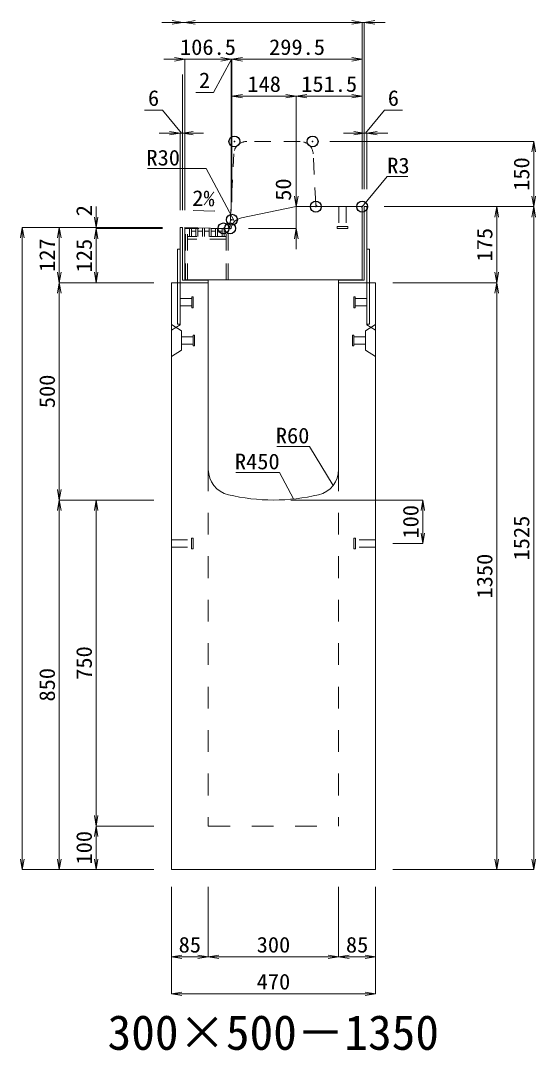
# Model space of a CAD drawing. Units: millimetres at full size. Extents: x -1809 to 57027, y -20349 to 17321.
# Drawn here: x 12318 to 13503, y -12412 to -10043 of the extents above; entities that cross this region are included whole.
import ezdxf
from ezdxf.enums import TextEntityAlignment as Align

# ---------------------------------------------------------------- set-up
doc = ezdxf.new("R2010")
doc.units = ezdxf.units.MM
doc.header["$LTSCALE"] = 50
doc.header["$PDMODE"] = 32
doc.header["$PDSIZE"] = 25
doc.linetypes.add('USER1', pattern=[2, 1, -1])
doc.linetypes.add('USER2', pattern=[1.35, 0.75, -0.6])
for name, color, linetype, lineweight in [('インサート', 3, 'USER2', 9), ('グレーチング', 7, 'USER2', 5), ('受枠', 3, 'Continuous', 5), ('寸法線', 7, 'Continuous', 13), ('引出線', 4, 'Continuous', 13), ('本体', 2, 'Continuous', 13)]:
    doc.layers.add(name, color=color, linetype=linetype, lineweight=lineweight)
doc.layers.add('作業エリア', color=11, linetype='Continuous')
doc.layers.add('文字', color=7, linetype='Continuous')
doc.styles.add('ＭＳ 明朝', font='')
doc.styles.get('ＭＳ 明朝').set_extended_font_data('MS Mincho')

# ---------------------------------------------------------------- blocks, each defined once
blk = doc.blocks.new('open_arrow')
at = {"color": 0, "linetype": 'Continuous', "lineweight": -2}
blk.add_lwpolyline([(7.5, 1.25), (0, 0), (7.5, -1.25)], dxfattribs=at)

msp = doc.modelspace()

# ---------------------------------------------------------------- linework, layer by layer
at = {"layer": 'インサート'}
for p, q in [((13050.5, -10471.05), (13050.5, -10517.05)), ((13050.5, -10471.05), (13067.5, -10471.05)), ((13067.5, -10471.05), (13067.5, -10517.05)), ((13046.5, -10521.05), (13046.5, -10517.05)), ((13046.5, -10517.05), (13071.5, -10517.05)), ((13071.5, -10517.05), (13071.5, -10521.05)), ((13046.5, -10521.05), (13071.5, -10521.05)), ((12685, -10682.55), (12712, -10682.55)), ((12685, -10682.55), (12685, -10699.55)), ((12715, -10678.55), (12712, -10678.55)), ((12712, -10678.55), (12712, -10703.55)), ((12715, -10703.55), (12715, -10678.55)), ((13085, -10678.55), (13088, -10678.55)), ((13085, -10703.55), (13085, -10678.55)), ((13088, -10678.55), (13088, -10703.55)), ((13115, -10682.55), (13088, -10682.55)), ((13115, -10682.55), (13115, -10699.55)), ((12685, -10699.55), (12712, -10699.55)), ((12712, -10703.55), (12715, -10703.55)), ((13088, -10703.55), (13085, -10703.55)), ((13115, -10699.55), (13088, -10699.55)), ((12688.2, -10770.55), (12715.2, -10770.55)), ((12688.2, -10770.55), (12688.2, -10787.55)), ((12718.2, -10766.55), (12715.2, -10766.55)), ((12715.2, -10766.55), (12715.2, -10791.55)), ((12718.2, -10791.55), (12718.2, -10766.55)), ((13081.8, -10766.55), (13084.8, -10766.55)), ((13081.8, -10791.55), (13081.8, -10766.55)), ((13084.8, -10766.55), (13084.8, -10791.55)), ((13111.8, -10770.55), (13084.8, -10770.55)), ((13111.8, -10770.55), (13111.8, -10787.55)), ((12688.2, -10787.55), (12715.2, -10787.55)), ((12715.2, -10791.55), (12718.2, -10791.55)), ((13084.8, -10791.55), (13081.8, -10791.55)), ((13111.8, -10787.55), (13084.8, -10787.55)), ((12665, -11237.55), (12711, -11237.55)), ((12665, -11254.55), (12665, -11237.55)), ((12665, -11254.55), (12711, -11254.55)), ((12711, -11258.55), (12711, -11233.55)), ((12711, -11233.55), (12715, -11233.55)), ((12715, -11258.55), (12715, -11233.55)), ((13085, -11233.55), (13089, -11233.55)), ((13085, -11233.55), (13085, -11258.55)), ((13089, -11233.55), (13089, -11258.55)), ((13135, -11237.55), (13089, -11237.55)), ((13135, -11254.55), (13089, -11254.55)), ((13135, -11237.55), (13135, -11254.55)), ((12715, -11258.55), (12711, -11258.55)), ((13089, -11258.55), (13085, -11258.55))]:
    msp.add_line(p, q, dxfattribs=at)
at = {"layer": 'グレーチング'}
for p, q in [((12697.5, -10639.05), (12697.5, -10521.05)), ((12795.5, -10521.05), (12697.5, -10521.05)), ((12702, -10639.05), (12702, -10521.05)), ((12791, -10540.05), (12702, -10540.05)), ((12706.5, -10540.05), (12706.5, -10521.05)), ((12711, -10540.05), (12711, -10521.05)), ((12721.6, -10527.05), (12711, -10527.05)), ((12721.6, -10540.05), (12721.6, -10521.05)), ((12726.1, -10540.05), (12726.1, -10521.05)), ((12736.7, -10527.05), (12726.1, -10527.05)), ((12736.7, -10540.05), (12736.7, -10521.05)), ((12741.2, -10540.05), (12741.2, -10521.05)), ((12751.8, -10527.05), (12741.2, -10527.05)), ((12751.8, -10540.05), (12751.8, -10521.05)), ((12756.3, -10540.05), (12756.3, -10521.05)), ((12766.9, -10527.05), (12756.3, -10527.05)), ((12766.9, -10540.05), (12766.9, -10521.05)), ((12771.4, -10540.05), (12771.4, -10521.05)), ((12782, -10527.05), (12771.4, -10527.05)), ((12782, -10540.05), (12782, -10521.05)), ((12786.5, -10540.05), (12786.5, -10521.05)), ((12791, -10639.05), (12791, -10521.05)), ((12795.5, -10639.05), (12795.5, -10521.05)), ((12791, -10546.05), (12702, -10546.05))]:
    msp.add_line(p, q, dxfattribs=at)
at = {"layer": '作業エリア'}
for p in [(12810, -10321.05), (12990, -10321.05), (12997.5, -10471.05), (13104, -10471.05), (12804.5, -10501.05), (12785, -10521.05), (12800, -10521.05)]:
    msp.add_point(p, dxfattribs=at)
at = {"layer": '受枠'}
for p, q in [((13109, -10471.05), (13109, -10640.05)), ((13115, -10471.05), (13109, -10471.05)), ((13115, -10471.05), (13115, -10741.05)), ((12685, -10519.05), (12685, -10741.05)), ((12685, -10519.05), (12691, -10519.05)), ((12691, -10519.05), (12691, -10640.05)), ((12679, -10569.05), (12679, -10741.05)), ((12679, -10569.05), (12685, -10569.05)), ((13121, -10569.05), (13115, -10569.05)), ((13121, -10569.05), (13121, -10741.05)), ((12685, -10646.05), (12750, -10646.05)), ((12691, -10640.05), (12750, -10640.05)), ((12750, -10640.05), (12750, -10646.05)), ((13050, -10640.05), (13050, -10646.05)), ((13109, -10640.05), (13050, -10640.05)), ((13115, -10646.05), (13050, -10646.05)), ((12679, -10741.05), (12685, -10741.05)), ((13121, -10741.05), (13115, -10741.05))]:
    msp.add_line(p, q, dxfattribs=at)
at = {"layer": '寸法線'}
for p, q in [((12744, -10046.93), (12643, -10046.93)), ((13104, -10046.93), (12696, -10046.93)), ((13056, -10046.93), (13157, -10046.93)), ((13104, -10431.03), (13104, -10046.93)), ((13104, -10431.03), (13104, -10046.93)), ((13109, -10431.03), (13109, -10046.93)), ((12802.57, -10131.93), (12648, -10131.93)), ((12696, -10479.25), (12696, -10131.93)), ((12852.5, -10131.93), (12754.57, -10131.93)), ((12803.53, -10131.93), (12761.69, -10208.3)), ((12802.57, -10481.03), (12802.57, -10131.93)), ((13104, -10131.93), (12804.5, -10131.93)), ((12804.5, -10461.03), (12804.5, -10131.93)), ((13104, -10431.03), (13104, -10131.93)), ((12691, -10479.03), (12691, -10166.91)), ((12696, -10479.25), (12696, -10176.93)), ((12696, -10479.25), (12696, -10176.93)), ((12802.57, -10481.03), (12802.57, -10178.69)), ((12804.5, -10461.03), (12804.5, -10176.93)), ((12761.69, -10208.3), (12721.28, -10208.3)), ((12804.5, -10216.93), (12952.5, -10216.93)), ((12804.5, -10461.03), (12804.5, -10216.93)), ((12952.5, -10431.03), (12952.5, -10216.93)), ((12952.5, -10216.93), (13104, -10216.93)), ((12952.5, -10431.03), (12952.5, -10216.93)), ((13104, -10431.03), (13104, -10216.93)), ((12644.67, -10249.13), (12603.44, -10249.13)), ((12688, -10301.93), (12644.67, -10249.13)), ((13112, -10301.93), (13155.33, -10249.13)), ((13155.33, -10249.13), (13196.56, -10249.13)), ((12739, -10301.93), (12637, -10301.93)), ((12685, -10479.03), (12685, -10301.93)), ((12691, -10479.03), (12691, -10301.93)), ((13061, -10301.93), (13163, -10301.93)), ((13109, -10431.03), (13109, -10301.93)), ((13115, -10431.03), (13115, -10301.93)), ((13030.02, -10321.05), (13498.78, -10321.05)), ((13498.78, -10321.05), (13498.78, -10471.05)), ((12952.5, -10423.05), (12952.5, -10569.05)), ((12492.06, -10471.05), (12492.06, -10569.05)), ((13155.02, -10471.05), (13413.78, -10471.05)), ((13155.02, -10471.05), (13498.78, -10471.05)), ((13155.02, -10471.05), (13498.78, -10471.05)), ((13413.78, -10471.05), (13413.78, -10646.05)), ((13498.78, -10471.05), (13498.78, -11996.05)), ((12322.06, -11996.05), (12322.06, -10519.05)), ((12644.98, -10519.05), (12322.06, -10519.05)), ((12407.06, -10519.05), (12407.06, -10646.05)), ((12644.98, -10519.05), (12407.06, -10519.05)), ((12644.98, -10519.05), (12492.06, -10519.05)), ((12644.98, -10521.05), (12492.06, -10521.05)), ((12492.06, -10521.05), (12492.06, -10646.05)), ((12644.98, -10521.05), (12492.06, -10521.05)), ((12842.59, -10521.05), (12952.5, -10521.05)), ((12624.98, -10646.05), (12407.06, -10646.05)), ((12407.06, -10646.05), (12407.06, -11146.05)), ((12624.98, -10646.05), (12407.06, -10646.05)), ((12624.98, -10646.05), (12492.06, -10646.05)), ((13175.02, -10646.05), (13413.78, -10646.05)), ((13175.02, -10646.05), (13413.78, -10646.05)), ((13413.78, -10646.05), (13413.78, -11996.05)), ((12624.98, -11146.05), (12407.06, -11146.05)), ((12407.06, -11996.05), (12407.06, -11146.05)), ((12624.98, -11146.05), (12407.06, -11146.05)), ((12492.06, -11146.05), (12492.06, -11896.05)), ((12624.98, -11146.05), (12492.06, -11146.05)), ((12940.02, -11146.05), (13243.78, -11146.05)), ((13243.78, -11146.05), (13243.78, -11246.05)), ((13175.02, -11246.05), (13243.78, -11246.05)), ((12624.98, -11896.05), (12492.06, -11896.05)), ((12492.06, -11896.05), (12492.06, -11996.05)), ((12624.98, -11896.05), (12492.06, -11896.05)), ((12624.98, -11996.05), (12322.06, -11996.05)), ((12624.98, -11996.05), (12407.06, -11996.05)), ((12624.98, -11996.05), (12492.06, -11996.05)), ((13175.02, -11996.05), (13413.78, -11996.05)), ((13175.02, -11996.05), (13498.78, -11996.05)), ((12665, -12036.07), (12665, -12197.21)), ((12665, -12036.07), (12665, -12282.21)), ((12750, -12036.07), (12750, -12197.21)), ((12750, -12036.07), (12750, -12197.21)), ((13050, -12036.07), (13050, -12197.21)), ((13050, -12036.07), (13050, -12197.21)), ((13135, -12036.07), (13135, -12197.21)), ((13135, -12036.07), (13135, -12282.21)), ((12665, -12197.21), (12750, -12197.21)), ((12750, -12197.21), (13050, -12197.21)), ((13050, -12197.21), (13135, -12197.21)), ((12665, -12282.21), (13135, -12282.21))]:
    msp.add_line(p, q, dxfattribs=at)
at = {"layer": '引出線'}
for points in [[(12810.6, -10505.19), (12744.87, -10383.51), (12684.87, -10383.51), (12610.2, -10383.51)], [(13103.12, -10471.93), (13161.85, -10401.57), (13209.57, -10401.57)], [(12764, -10481.04), (12715.26, -10480.06), (12764, -10481.04)], [(13037.07, -11112.74), (12982.66, -11022.84), (12907.98, -11022.84)], [(12946.44, -11143.65), (12914.22, -11082.51), (12813.21, -11082.51)]]:
    msp.add_lwpolyline(points, dxfattribs=at)
at = {"layer": '本体', "linetype": 'USER2', "lineweight": 9}
for p, q in [((12961.46, -10321.05), (12838.54, -10321.05)), ((12800.33, -10514.4), (12808.57, -10349.56)), ((12997.17, -10464.4), (12991.43, -10349.56)), ((12685, -10743.05), (12685, -10646.05)), ((13115, -10743.05), (13115, -10646.05)), ((12665, -10755.55), (12685, -10743.05)), ((13135, -10755.55), (13115, -10743.05))]:
    msp.add_line(p, q, dxfattribs=at)
at = {"layer": '本体'}
for p, q in [((12952.5, -10471.05), (12826.19, -10496.66)), ((13101, -10471.05), (12952.5, -10471.05)), ((13104, -10474.05), (13104, -10639.05)), ((12696, -10639.05), (12696, -10519.27)), ((12696, -10519.27), (12785, -10521.05)), ((12785, -10521.05), (12802.57, -10521.05)), ((12665, -10646.05), (12665, -11996.05)), ((12665, -10646.05), (12750, -10646.05)), ((13104, -10639.05), (12696, -10639.05)), ((12750, -10646.05), (12750, -11075.53)), ((13050, -10646.05), (13050, -11075.53)), ((13050, -10646.05), (13135, -10646.05)), ((13135, -10646.05), (13135, -11996.05)), ((12665, -11996.05), (13135, -11996.05))]:
    msp.add_line(p, q, dxfattribs=at)
at = {"layer": '本体', "lineweight": 9}
for p, q in [((12665, -10742.05), (12688.2, -10756.55)), ((12688.2, -10756.55), (12688.2, -10801.55)), ((13134.58, -10742.31), (13111.8, -10756.55)), ((13111.8, -10756.55), (13111.8, -10801.55)), ((12688.2, -10801.55), (12665, -10816.05)), ((13111.8, -10801.55), (13135, -10816.05))]:
    msp.add_line(p, q, dxfattribs=at)
at = {"layer": '本体', "linetype": 'USER1', "lineweight": 15}
for p, q in [((12750, -11075.53), (12750, -11896.05)), ((13050, -11075.53), (13050, -11896.05)), ((12750, -11896.05), (13050, -11896.05))]:
    msp.add_line(p, q, dxfattribs=at)
at = {"layer": '本体', "linetype": 'USER2', "lineweight": 9}
for centre, radius, start, end in [((12838.54, -10351.05), 30, 90, 177.13759), ((12961.46, -10351.05), 30, 2.86241, 90), ((13004.16, -10464.05), 7, 182.86241, 270), ((12793.34, -10514.05), 7, 270, 357.13759)]:
    msp.add_arc(centre, radius, start, end, dxfattribs=at)
at = {"layer": '本体'}
for centre, radius, start, end in [((13101, -10474.05), 3, 0, 90), ((12832.15, -10526.06), 30, 101.45875, 170.39512), ((12810, -11075.53), 60, 180, 256.65764), ((12990, -11075.53), 60, 283.34236, 0), ((12900, -10696.05), 450, 256.65764, 283.34236)]:
    msp.add_arc(centre, radius, start, end, dxfattribs=at)

# ---------------------------------------------------------------- block references
at = {"layer": '寸法線', "xscale": 3.2, "yscale": 3.2}
for p, rotation in [((12691, -10046.93), 180), ((13104, -10046.93), 180), ((13104, -10046.93), 180), ((12696, -10131.93), 180), ((12802.57, -10131.93), 180), ((12802.57, -10131.93), 180), ((13104, -10131.93), 180), ((12952.5, -10216.93), 180), ((13104, -10216.93), 180), ((12685, -10301.93), 180), ((13109, -10301.93), 180), ((13498.78, -10321.05), 270), ((12952.5, -10471.05), 90), ((13498.78, -10471.05), 90), ((13413.78, -10471.05), 270), ((13498.78, -10471.05), 270), ((12492.06, -10519.05), 90), ((12322.06, -10519.05), 270), ((12407.06, -10519.05), 270), ((12492.06, -10521.05), 270), ((12492.06, -10521.05), 270), ((12952.5, -10521.05), 270), ((12407.06, -10646.05), 90), ((12492.06, -10646.05), 90), ((13413.78, -10646.05), 90), ((12407.06, -10646.05), 270), ((13413.78, -10646.05), 270), ((12407.06, -11146.05), 90), ((12407.06, -11146.05), 270), ((12492.06, -11146.05), 270), ((13243.78, -11146.05), 270), ((13243.78, -11246.05), 90), ((12492.06, -11896.05), 90), ((12492.06, -11896.05), 270), ((12322.06, -11996.05), 90), ((12407.06, -11996.05), 90), ((12492.06, -11996.05), 90), ((13413.78, -11996.05), 90), ((13498.78, -11996.05), 90), ((12750, -12197.21), 180), ((13050, -12197.21), 180), ((13135, -12197.21), 180), ((13135, -12282.21), 180)]:
    msp.add_blockref('open_arrow', p, dxfattribs=dict(at, rotation=rotation))
for p in [(12696, -10046.93), (12696, -10046.93), (13109, -10046.93), (12804.5, -10131.93), (12804.5, -10131.93), (12804.5, -10216.93), (12952.5, -10216.93), (12691, -10301.93), (13115, -10301.93), (12665, -12197.21), (12750, -12197.21), (13050, -12197.21), (12665, -12282.21)]:
    msp.add_blockref('open_arrow', p, dxfattribs=at)
at = {"layer": '引出線', "xscale": 0.0533, "yscale": 0.0533}
for p, rotation in [((13103.12, -10471.93), 50.2), ((12764, -10481.04), 178.9), ((12810.6, -10505.19), 118.4), ((13037.07, -11112.74), 121.2), ((12946.44, -11143.65), 117.8)]:
    msp.add_blockref('open_arrow', p, dxfattribs=dict(at, rotation=rotation))

# ---------------------------------------------------------------- texts
at = {"layer": '寸法線', "style": 'ＭＳ 明朝', "width": 1.05}
for s, p in [('106.5', (12749.28, -10103.91)), ('299.5', (12954.25, -10103.91)), ('2', (12741.48, -10180.28)), ('148', (12878.5, -10188.91)), ('151.5', (13028.25, -10188.91)), ('6', (12624.05, -10221.11)), ('6', (13175.95, -10221.11)), ('85', (12707.5, -12169.19)), ('300', (12900, -12169.19)), ('85', (13092.5, -12169.19)), ('470', (12900, -12254.19))]:
    msp.add_text(s, height=36.03, dxfattribs=at).set_placement(p, align=Align.MIDDLE_CENTER)
for s, p in [('150', (13470.76, -10396.05)), ('50', (12922.5, -10431.79)), ('2', (12464.06, -10480.2)), ('175', (13385.76, -10558.55)), ('127', (12379.04, -10582.55)), ('125', (12464.04, -10583.55)), ('500', (12379.04, -10896.05)), ('100', (13215.76, -11196.05)), ('1525', (13470.76, -11233.55)), ('1350', (13385.76, -11321.05)), ('750', (12464.04, -11521.05)), ('850', (12379.04, -11571.05)), ('100', (12464.04, -11946.05))]:
    msp.add_text(s, height=36.03, rotation=90, dxfattribs=at).set_placement(p, align=Align.MIDDLE_CENTER)
at = {"layer": '引出線', "style": 'ＭＳ 明朝', "width": 1.05}
for s, p in [('R30', (12684.87, -10340.31)), ('R60', (12982.66, -10979.64)), ('R450', (12914.22, -11039.31))]:
    msp.add_text(s, height=36.03, dxfattribs=at).set_placement(p, align=Align.TOP_RIGHT)
msp.add_text('R3', height=36.03, dxfattribs=at).set_placement((13161.85, -10358.37), align=Align.TOP_LEFT)
msp.add_text('2%', height=36.03, rotation=358.854, dxfattribs=at).set_placement((12764.94, -10434.14), align=Align.TOP_RIGHT)
at = {"layer": '文字', "style": 'ＭＳ 明朝'}
msp.add_text('300×500－1350', height=80.06, dxfattribs=at).set_placement((12899.52, -12371.03), align=Align.MIDDLE_CENTER)

doc.saveas('drawing.dxf')
